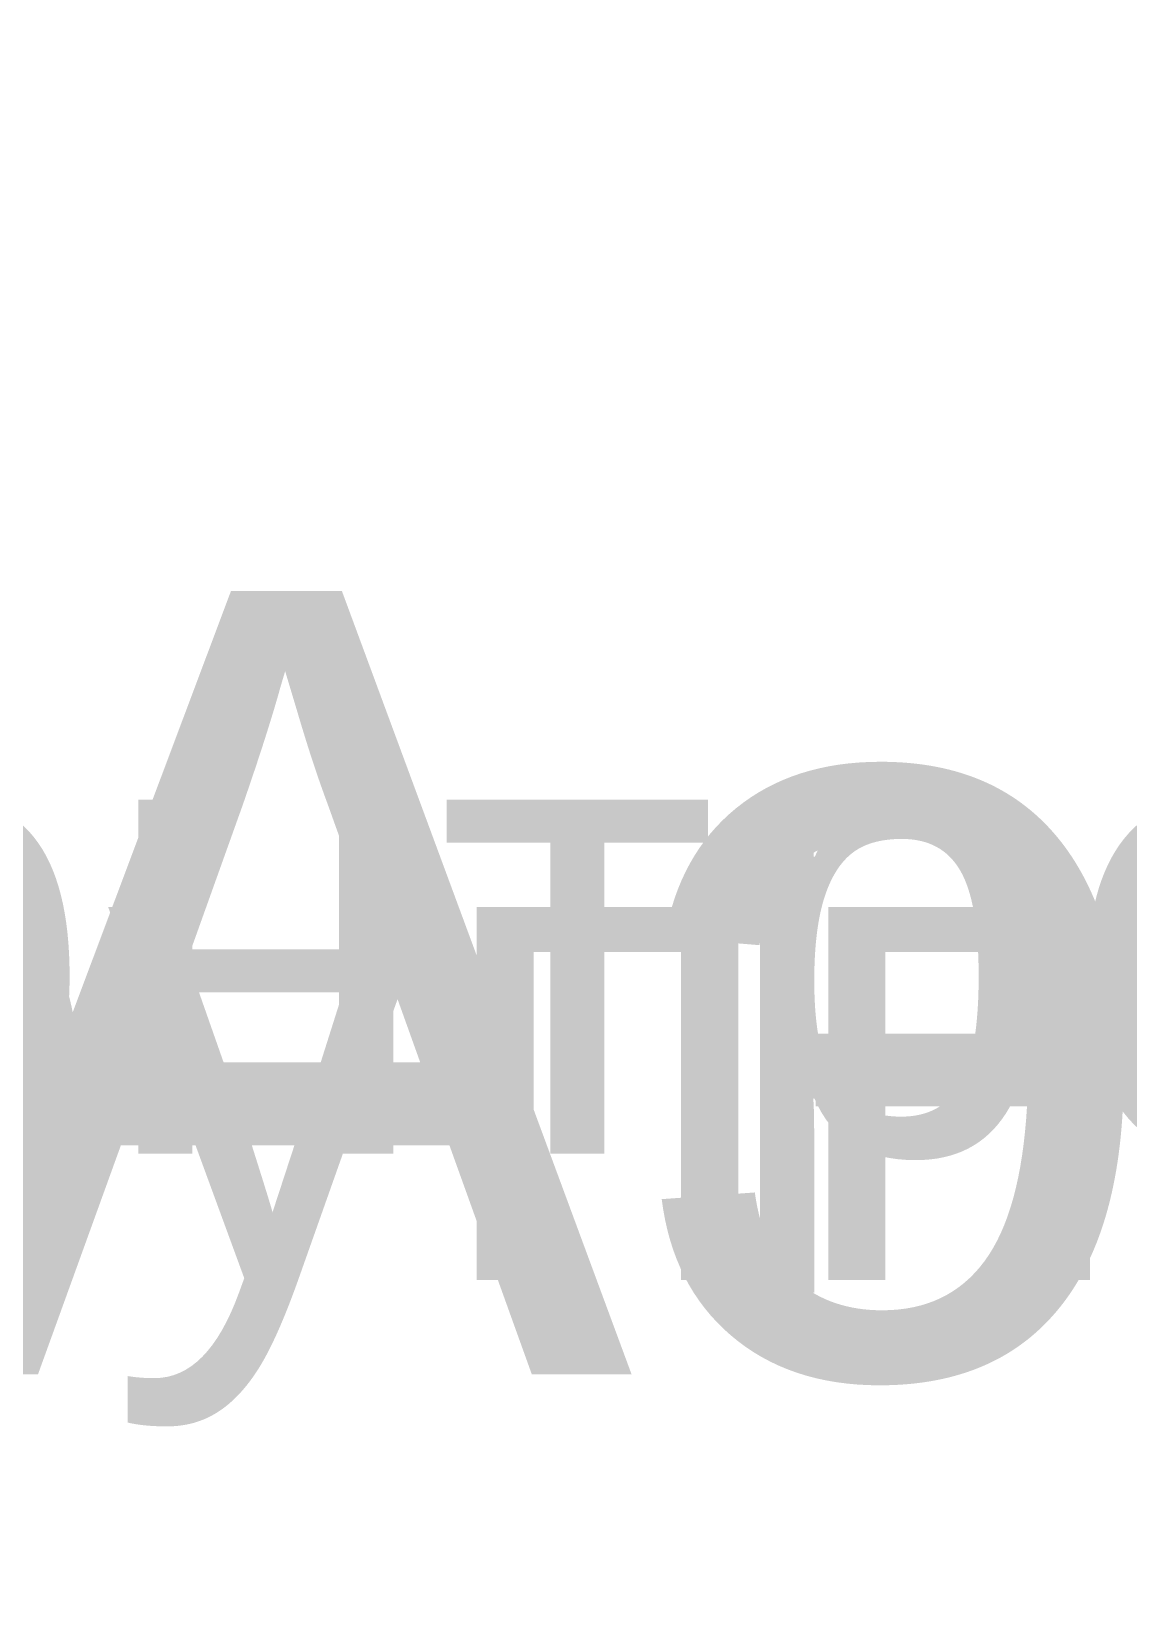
# Paper-space layout '57-3. СО' of a CAD drawing. Header units: millimetres. Extents: x -860 to 12764, y -185 to 388.
# Drawn here: x -170 to -8.1, y -185 to 48.1 of the extents above; entities that cross this region are included whole.
import ezdxf
from ezdxf.enums import TextEntityAlignment as Align

# ---------------------------------------------------------------- set-up
doc = ezdxf.new("R2018")
doc.units = ezdxf.units.MM
doc.layers.add('0 Оформление листа', color=7, linetype='Continuous')
doc.layers.add('G-ANNO-TTLB', color=7, linetype='Continuous', lineweight=30)
doc.styles.add('Times New Roman', font='times.ttf', dxfattribs={"height": 2.5})
doc.styles.add('М2.5', font='isocpeui.ttf', dxfattribs={"height": 2.5})
doc.styles.add('М3', font='isocpeui.ttf', dxfattribs={"height": 3})

# ---------------------------------------------------------------- blocks, each defined once
blk = doc.blocks.new('*U388')
at = {"style": 'М2.5'}
for tag, height, p in [('ГРАФА_ЗАКАЗЧИК', 2.5, (300.05, 55)), ('ГРАФА_10Ф3-1', 2.5, (231, 32.5)), ('ГРАФА_13Ф3-1', 2.5, (286, 32.5)), ('ГРАФА_10Ф3-2', 2.5, (231, 27.5)), ('ГРАФА_13Ф3-2', 2.5, (286, 27.5)), ('ГРАФА_10Ф3-3', 2.5, (231, 22.5)), ('ГРАФА_13Ф3-3', 2.5, (286, 22.5)), ('ГРАФА_10Ф3-4', 2.5, (231, 17.5)), ('ГРАФА_13Ф3-4', 2.5, (286, 17.5)), ('ГРАФА_10Ф3-5', 2.5, (231, 12.5)), ('ГРАФА_13Ф3-5', 2.5, (286, 12.5)), ('ГРАФА_10Ф3-6', 2.5, (231, 7.5)), ('ГРАФА_13Ф3-6', 2.5, (286, 7.5)), ('СВОЙСТВА_2', 3, (375.57, 2.5)), ('ФОРМАТ', 3, (353.51, 2.5))]:
    blk.add_attdef(tag, text='', height=height, dxfattribs=at).set_placement(p, align=Align.MIDDLE_LEFT)
at = {"style": 'М3'}
for tag, p in [('ГРАФА_1Ф3', (355, 55)), ('ГРАФА_6Ф3', (372.5, 25)), ('ГРАФА_7Ф3', (388.5, 25)), ('ГРАФА_8Ф3', (406, 25))]:
    blk.add_attdef(tag, text='', height=3, dxfattribs=at).set_placement(p, align=Align.MIDDLE_CENTER)
at = {"lineweight": 30, "flags": 104}
for tag, height, p in [('ГРАФА_2Ф3', 2.4, (355, 42.5)), ('ГРАФА_3Ф3', 2.5, (330, 27.5)), ('ГРАФА_4Ф3', 2.5, (330, 12.5))]:
    blk.add_attdef(tag, text='', height=height, dxfattribs=at).set_placement(p, align=Align.MIDDLE_CENTER)

psp = doc.layouts.new('57-3. СО')

# ---------------------------------------------------------------- block references
at = {"layer": '0 Оформление листа', "color": 7}
ref = psp.add_blockref('*U388', (-594.18, -77.03), dxfattribs=at)
lines = psp.add_mtext('"Аэропортовый комплекс на аэродроме "Левашово". I этап. Сектор гражданской авиации (создание технической возможности эксплуатации гражданских судов по МК-258). Этап I.II', dxfattribs={"layer": '0', "insert": (-239.18, -34.53), "char_height": 115.62685, "attachment_point": 1})
ref.add_attrib('ГРАФА_2Ф3', '', (-239.18, -34.53), dxfattribs={"flags": 104}).embed_mtext(lines)
lines = psp.add_mtext('Контрольно-пропускной пункт (КПП) с караульным помещением', dxfattribs={"layer": '0', "insert": (-264.18, -49.53), "char_height": 68.0506, "attachment_point": 1})
ref.add_attrib('ГРАФА_3Ф3', '', (-264.18, -49.53), dxfattribs={"flags": 104}).embed_mtext(lines)
lines = psp.add_mtext('Групповая спецификация материалов смесительных узлов приточных установок систем П1, ПВ2, П4, П5', dxfattribs={"layer": '0', "insert": (-264.18, -64.53), "char_height": 71.7037, "attachment_point": 1})
ref.add_attrib('ГРАФА_4Ф3', '', (-264.18, -64.53), dxfattribs={"flags": 104}).embed_mtext(lines)

# ---------------------------------------------------------------- texts
at = {"layer": 'G-ANNO-TTLB', "lineweight": 9, "char_height": 2.5, "width": 1.1224, "attachment_point": 1, "style": 'Times New Roman'}
for insert in [(-94.66, 48.1), (-78.85, 48.1), (-74.29, 48.1), (-102.2, 43.86), (-72.04, 43.86), (-51.27, 43.86), (-29.51, 43.86), (-77.13, 39.63), (-67.34, 39.63), (-62.58, 39.63), (-93.36, 32.91), (-81.85, 32.91), (-79.34, 28.68), (-86.35, 15.86), (-76.3, 15.86)]:
    psp.add_mtext('\\fTimes New Roman|b0|i0|c204|p18|; ', dxfattribs=dict(at, insert=insert))

doc.saveas('drawing.dxf')
